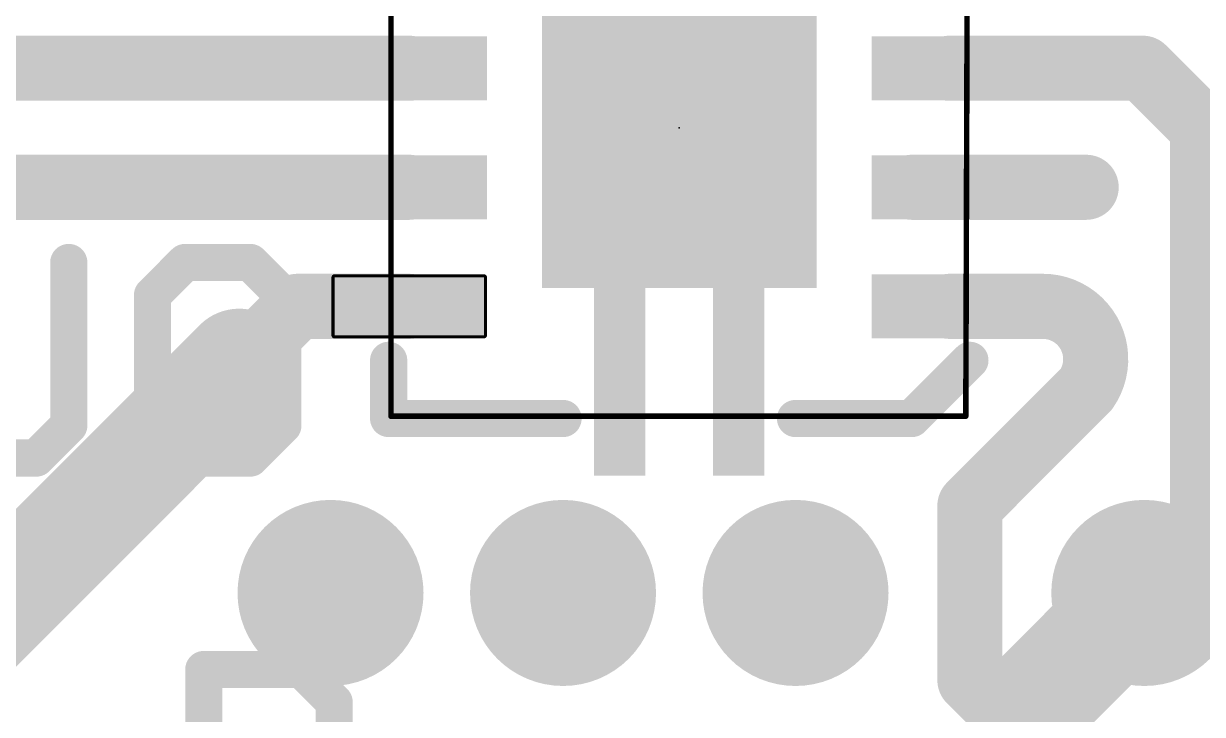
# Model space of a CAD drawing. Extents: x -19.1 to 20.4, y -11.4 to 20.4.
# Drawn here: x 6.58 to 13.02, y 12.04 to 15.81 of the extents above; entities that cross this region are included whole.
import ezdxf

# ---------------------------------------------------------------- set-up
doc = ezdxf.new("R2010")
doc.units = 0
for name, color, linetype in [('1', 12, 'CONTINUOUS'), ('16', 132, 'CONTINUOUS'), ('18', 110, 'CONTINUOUS'), ('21', 41, 'CONTINUOUS'), ('22', 40, 'CONTINUOUS'), ('23', 53, 'CONTINUOUS'), ('51', 53, 'CONTINUOUS')]:
    doc.layers.add(name, color=color, linetype=linetype)

# ---------------------------------------------------------------- blocks, each defined once
blk = doc.blocks.new('RECT')
blk.add_solid([(-0.5, -0.5), (0.5, -0.5), (-0.5, 0.5), (0.5, 0.5)])
blk = doc.blocks.new('RECT136000X56000R10')
at = {"const_width": 0.0175}
blk.add_lwpolyline([(0.4163, -0.1575), (0.4163, 0.1575, 0.4142), (0.4075, 0.1663), (-0.4075, 0.1663, 0.4142), (-0.4163, 0.1575), (-0.4163, -0.1575, 0.4142), (-0.4075, -0.1663), (0.4075, -0.1663, 0.4142)], format="xyb", close=True, dxfattribs=at)
blk.add_solid([(-0.4119, -0.1619), (0.4119, -0.1619), (-0.4119, 0.1619), (0.4119, 0.1619)])
blk = doc.blocks.new('ROUNDV')
at = {"const_width": 0.5}
blk.add_lwpolyline([(0, -0.25, 1), (0, 0.25, 1), (0, -0.25)], format="xyb", dxfattribs=at)

msp = doc.modelspace()

# ---------------------------------------------------------------- linework, layer by layer
at = {"layer": '1'}
for points, const_width in [([(6.24, 15.565), (8.685, 15.565)], 0.3556), ([(12.6925, 15.565), (11.635, 15.565)], 0.3556), ([(13.0175, 15.24), (12.6925, 15.565)], 0.3556), ([(13.0175, 12.7001), (13.0175, 15.24)], 0.3556), ([(6.35, 14.915), (8.685, 14.915)], 0.3556), ([(12.3825, 14.915), (11.43, 14.915)], 0.3556), ([(7.7563, 13.9475), (8.0738, 14.265)], 0.3556), ([(8.0738, 14.265), (8.685, 14.265)], 0.3556), ([(11.635, 14.265), (11.7475, 14.265)], 0.3556), ([(12.1462, 14.265), (11.635, 14.265)], 0.3556), ([(6.1913, 12.3825), (7.7563, 13.9475)], 0.6096), ([(11.7475, 13.1763), (12.3825, 13.8113)], 0.3556), ([(11.7475, 12.2238), (11.7475, 13.1763)], 0.3556), ([(12.7, 12.7), (13.0175, 12.7001)], 0.3556), ([(12.5413, 11.43), (11.7475, 12.2238)], 0.3556)]:
    msp.add_lwpolyline(points, dxfattribs=dict(at, const_width=const_width))
for points, const_width in [([(8.685, 15.4761, 1), (8.685, 15.6539)], 0.1778), ([(11.635, 15.6539, 1), (11.635, 15.4761)], 0.1778), ([(12.7554, 15.6279, 1), (12.6296, 15.5021)], 0.1778), ([(12.6925, 15.4761, 1), (12.6925, 15.6539)], 0.1778), ([(13.1064, 15.24, 1), (12.9286, 15.24)], 0.1778), ([(12.9546, 15.1771, 1), (13.0804, 15.3029)], 0.1778), ([(8.685, 14.8261, 1), (8.685, 15.0039)], 0.1778), ([(11.43, 15.0039, 1), (11.43, 14.8261)], 0.1778), ([(12.3825, 14.8261, 1), (12.3825, 15.0039)], 0.1778), ([(8.0738, 14.3539, 1), (8.0738, 14.1761)], 0.1778), ([(8.1367, 14.2021, 1), (8.0109, 14.3279)], 0.1778), ([(8.685, 14.1761, 1), (8.685, 14.3539)], 0.1778), ([(11.635, 14.3539, 1), (11.635, 14.1761)], 0.1778), ([(11.635, 14.3539, 1), (11.635, 14.1761)], 0.1778), ([(11.7475, 14.1761, 1), (11.7475, 14.3539)], 0.1778), ([(12.3825, 13.8113, 0.6067), (12.1462, 14.265)], 0.3556), ([(12.1462, 14.3539, 1), (12.1462, 14.1761)], 0.1778), ([(12.1462, 14.1761, 1), (12.1462, 14.3539)], 0.1778), ([(7.8641, 13.8397, 1), (7.6485, 14.0553)], 0.3048), ([(7.6934, 14.0104, 1), (7.8192, 13.8846)], 0.1778), ([(12.4454, 13.7484, 1), (12.3196, 13.8742)], 0.1778), ([(12.3097, 13.8623, 1), (12.4553, 13.7603)], 0.1778), ([(11.8364, 13.1763, 1), (11.6586, 13.1763)], 0.1778), ([(11.6846, 13.2392, 1), (11.8104, 13.1134)], 0.1778), ([(12.7, 12.7889, 1), (12.7, 12.6111)], 0.1778), ([(13.0175, 12.6112, 1), (13.0175, 12.789)], 0.1778), ([(12.9286, 12.7001, 1), (13.1064, 12.7001)], 0.1778), ([(11.8104, 12.2867, 1), (11.6846, 12.1609)], 0.1778), ([(11.6586, 12.2238, 1), (11.8364, 12.2238)], 0.1778)]:
    msp.add_lwpolyline(points, format="xyb", dxfattribs=dict(at, const_width=const_width))
at = {"layer": '16', "const_width": 0.6096}
for points in [[(12.065, 12.065), (12.7, 12.7)], [(12.065, 3.4925), (12.065, 12.065)]]:
    msp.add_lwpolyline(points, dxfattribs=at)
at = {"layer": '16', "const_width": 0.3048}
for points in [[(12.8078, 12.5922, 1), (12.5922, 12.8078)], [(12.2174, 12.065, 1), (11.9126, 12.065)], [(11.9572, 12.1728, 1), (12.1728, 11.9572)]]:
    msp.add_lwpolyline(points, format="xyb", dxfattribs=at)
at = {"layer": '21', "const_width": 0.2032}
for points in [[(8.5725, 13.97), (8.5725, 13.6525)], [(11.7475, 13.97), (11.43, 13.6525)], [(8.5725, 13.6525), (9.525, 13.6525)], [(11.43, 13.6525), (10.795, 13.6525)], [(7.5629, 11.2141), (7.5629, 12.2818)], [(7.5629, 12.2818), (8.0968, 12.2818)], [(8.0968, 12.2818), (8.2747, 12.1039)], [(8.2747, 12.1039), (8.2747, 11.748)]]:
    msp.add_lwpolyline(points, dxfattribs=at)
at = {"layer": '21', "const_width": 0.1016}
for points in [[(8.6233, 13.97, 1), (8.5217, 13.97)], [(11.7834, 13.9341, 1), (11.7116, 14.0059)], [(8.5725, 13.7033, 1), (8.5725, 13.6017)], [(9.525, 13.6017, 1), (9.525, 13.7033)], [(10.795, 13.7033, 1), (10.795, 13.6017)], [(11.3941, 13.6884, 1), (11.4659, 13.6166)], [(11.43, 13.6017, 1), (11.43, 13.7033)], [(8.5217, 13.6525, 1), (8.6233, 13.6525)], [(7.6137, 12.2818, 1), (7.5121, 12.2818)], [(7.5629, 12.3326, 1), (7.5629, 12.231)], [(8.1327, 12.3177, 1), (8.0608, 12.2459)], [(8.0968, 12.231, 1), (8.0968, 12.3326)], [(8.3255, 12.1039, 1), (8.2239, 12.1039)], [(8.2388, 12.0679, 1), (8.3106, 12.1398)]]:
    msp.add_lwpolyline(points, format="xyb", dxfattribs=at)
at = {"layer": '22', "const_width": 0.2032}
for points in [[(6.8253, 14.5043), (6.8253, 13.6146)], [(7.2829, 14.3264), (7.4608, 14.5043)], [(7.4608, 14.5043), (7.8168, 14.5043)], [(7.8168, 14.5043), (7.9947, 14.3264)], [(7.2829, 13.6146), (7.2829, 14.3264)], [(7.9947, 14.3264), (7.9947, 13.6146)], [(6.8253, 13.6146), (6.6474, 13.4366)], [(7.4608, 13.4366), (7.2829, 13.6146)], [(7.9947, 13.6146), (7.8168, 13.4366)], [(6.6474, 13.4366), (6.2914, 13.4366)], [(7.8168, 13.4366), (7.4608, 13.4366)]]:
    msp.add_lwpolyline(points, dxfattribs=at)
at = {"layer": '22', "const_width": 0.1016}
for points in [[(6.8761, 14.5043, 1), (6.7745, 14.5043)], [(7.4608, 14.5551, 1), (7.4608, 14.4535)], [(7.4968, 14.4684, 1), (7.4249, 14.5402)], [(7.8527, 14.5402, 1), (7.7808, 14.4684)], [(7.8168, 14.4535, 1), (7.8168, 14.5551)], [(7.3337, 14.3264, 1), (7.2321, 14.3264)], [(8.0455, 14.3264, 1), (7.9439, 14.3264)], [(7.247, 14.3623, 1), (7.3188, 14.2904)], [(7.9588, 14.2904, 1), (8.0306, 14.3623)], [(6.8612, 13.5786, 1), (6.7894, 13.6505)], [(7.3188, 13.6505, 1), (7.247, 13.5786)], [(8.0306, 13.5786, 1), (7.9588, 13.6505)], [(6.7745, 13.6146, 1), (6.8761, 13.6146)], [(7.2321, 13.6146, 1), (7.3337, 13.6146)], [(7.9439, 13.6146, 1), (8.0455, 13.6146)], [(6.6114, 13.4725, 1), (6.6833, 13.4007)], [(6.6474, 13.3858, 1), (6.6474, 13.4874)], [(7.4608, 13.4874, 1), (7.4608, 13.3858)], [(7.4249, 13.4007, 1), (7.4968, 13.4725)], [(7.7808, 13.4725, 1), (7.8527, 13.4007)], [(7.8168, 13.3858, 1), (7.8168, 13.4874)]]:
    msp.add_lwpolyline(points, format="xyb", dxfattribs=at)
at = {"layer": '23'}
msp.add_point((10.16, 15.24), dxfattribs=at)
at = {"layer": '51', "const_width": 0.03}
for points in [[(8.585, 13.665), (8.585, 16.815)], [(11.735, 16.815), (11.725, 13.665)], [(11.725, 13.665), (8.585, 13.665)]]:
    msp.add_lwpolyline(points, dxfattribs=at)
at = {"layer": '51', "const_width": 0.015}
for points in [[(8.585, 13.6725, 1), (8.585, 13.6575)], [(8.5775, 13.665, 1), (8.5925, 13.665)], [(11.7175, 13.665, 1), (11.7325, 13.665)], [(11.725, 13.6575, 1), (11.725, 13.6725)]]:
    msp.add_lwpolyline(points, format="xyb", dxfattribs=at)

# ---------------------------------------------------------------- block references
at = {"layer": '1'}
for p, xscale, yscale, rotation in [((10.16, 15.24), 1.5, 1.75, 180), ((8.685, 15.565), 0.85, 0.35, 180), ((11.635, 15.565), 0.85, 0.35, 180), ((8.685, 14.915), 0.85, 0.35, 180), ((11.635, 14.915), 0.85, 0.35, 180), ((11.635, 14.265), 0.85, 0.35, 180), ((9.835, 13.8525), 1.025, 0.28, 270), ((10.485, 13.8525), 1.025, 0.28, 270)]:
    msp.add_blockref('RECT', p, dxfattribs=dict(at, xscale=xscale, yscale=yscale, rotation=rotation))
msp.add_blockref('RECT136000X56000R10', (8.685, 14.265), dxfattribs=at)
at = {"layer": '18', "xscale": 1.016, "yscale": 1.016}
for p in [(8.255, 12.7), (8.255, 12.7), (9.525, 12.7), (9.525, 12.7), (10.795, 12.7), (10.795, 12.7), (12.7, 12.7), (12.7, 12.7)]:
    msp.add_blockref('ROUNDV', p, dxfattribs=at)

doc.saveas('drawing.dxf')
